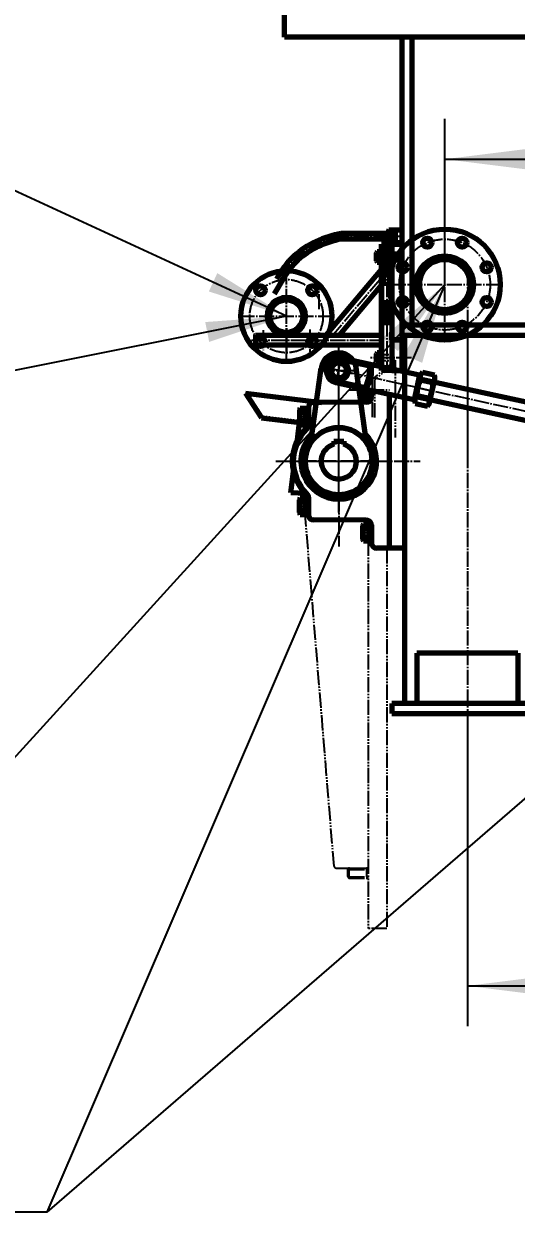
# Model space of a CAD drawing. Header units: millimetres. Extents: x -11880 to 11880, y -8400 to 8400.
# Drawn here: x 6102 to 7078, y 2611 to 4966 of the extents above; entities that cross this region are included whole.
import ezdxf

# ---------------------------------------------------------------- set-up
doc = ezdxf.new("R2010")
doc.units = ezdxf.units.MM
for name, pattern in [('EB_DASH', [6, 3, -3]), ('EB_DASHDOT', [39, 30, -3, 3, -3]), ('EB_DASHDOTDOT', [45, 30, -3, 3, -3, 3, -3])]:
    doc.linetypes.add(name, pattern=pattern)
for name, color, linetype, lineweight in [('CAXA0', 7, 'Continuous', 70), ('CAXA1', 1, 'EB_DASHDOT', 25), ('CAXA2', 6, 'EB_DASH', 25), ('CAXA3', 7, 'Continuous', 25), ('CAXA4', 3, 'Continuous', 25), ('CAXA5', 4, 'Continuous', 25)]:
    doc.layers.add(name, color=color, linetype=linetype, lineweight=lineweight)
doc.styles.add('标准', font='', dxfattribs={"width": 0.667})
doc.styles.get('标准').set_extended_font_data('SimSun')
doc.dimstyles.new('标准', dxfattribs={"dimscale": 40, "dimtxt": 7, "dimasz": 4, "dimexe": 2, "dimexo": 0, "dimtad": 1, "dimdec": 1, "dimzin": 12, "dimdsep": 46, "dimtxsty": '标准', "dimcen": 0, "dimdle": 6, "dimaunit": 1, "dimazin": 2, "dimtfac": 1, "dimtdec": 3, "dimtmove": 0, "dimatfit": 3, "dimfxl": 0, "dimtolj": 1, "dimtzin": 0, "dimarcsym": 0})

# ---------------------------------------------------------------- blocks, each defined once
blk = doc.blocks.new('CAXBLOCK24', base_point=(6824.8, 4544.9))
at = {"layer": 'CAXA0'}
for p, q in [((6824.8, 4554.6), (6824.8, 4535.2)), ((6825.7, 4557.9), (6837.3, 4557.9)), ((6837.3, 4551.4), (6825.7, 4551.4)), ((6838.2, 4554.6), (6838.2, 4535.2)), ((6837.3, 4538.4), (6825.7, 4538.4)), ((6825.7, 4531.9), (6837.3, 4531.9))]:
    blk.add_line(p, q, dxfattribs=at)
for centre, radius, start, end in [((6830.9, 4554.6), 6.09, 147.7965, 212.2035), ((6847.7, 4544.9), 22.9, 163.5739, 196.4261), ((6832.1, 4554.6), 6.09, 327.7965, 32.2035), ((6815.3, 4544.9), 22.9, 343.5739, 16.4261), ((6830.9, 4535.2), 6.09, 147.7965, 212.2035), ((6832.1, 4535.2), 6.09, 327.7965, 32.2035)]:
    blk.add_arc(centre, radius, start, end, dxfattribs=at)
at = {"layer": 'CAXA1', "linetype": 'EB_DASHDOT', "lineweight": 25}
blk.add_line((6823.2, 4544.9), (6839.8, 4544.9), dxfattribs=at)
blk = doc.blocks.new('CAXBLOCK26')
at = {"layer": 'CAXA0', "color": 0, "linetype": 'Continuous', "lineweight": 25}
for p, q in [((6811.2, 4313), (6808.7, 4315.5)), ((6809.1, 4310.9), (6808.7, 4311.2))]:
    blk.add_line(p, q, dxfattribs=at)
blk = doc.blocks.new('CAXBLOCK27')
at = {"layer": 'CAXA0', "color": 0, "linetype": 'Continuous', "lineweight": 25}
for p, q in [((6810.8, 4292.2), (6808.7, 4294.3)), ((6811.2, 4296), (6809.8, 4297.4))]:
    blk.add_line(p, q, dxfattribs=at)
blk = doc.blocks.new('CAXBLOCK28')
at = {"layer": 'CAXA0', "color": 0, "linetype": 'Continuous', "lineweight": 25}
for p, q in [((6814.2, 4407.6), (6811.2, 4410.6)), ((6814.2, 4403.3), (6811.2, 4406.3)), ((6815.5, 4410.5), (6812.5, 4413.5)), ((6819.7, 4410.5), (6816.7, 4413.5)), ((6821.2, 4413.3), (6821, 4413.5)), ((6824, 4410.5), (6821.2, 4413.3)), ((6828.2, 4410.5), (6825.2, 4413.5)), ((6831.2, 4407.5), (6828.2, 4410.5)), ((6831.2, 4403.3), (6828.2, 4406.3)), ((6831.2, 4411.8), (6829.5, 4413.5)), ((6814.2, 4399.1), (6811.2, 4402.1)), ((6814.2, 4394.8), (6811.2, 4397.8)), ((6811.3, 4393.5), (6811.2, 4393.6)), ((6814.2, 4386.3), (6811.2, 4389.3)), ((6814.2, 4382.1), (6811.2, 4385.1)), ((6814.2, 4377.9), (6811.2, 4380.9)), ((6814.2, 4390.6), (6811.3, 4393.5)), ((6831.2, 4399), (6828.2, 4402)), ((6831.2, 4394.8), (6828.2, 4397.8)), ((6831.2, 4390.6), (6828.2, 4393.5)), ((6831.2, 4386.3), (6828.2, 4389.3)), ((6831.2, 4382.1), (6828.2, 4385.1)), ((6831.2, 4377.8), (6828.2, 4380.8)), ((6814.3, 4373.5), (6811.2, 4376.6)), ((6818.5, 4373.5), (6815.5, 4376.5)), ((6821.2, 4375.1), (6819.8, 4376.5)), ((6822.8, 4373.5), (6821.2, 4375.1)), ((6827, 4373.5), (6824, 4376.5)), ((6831.2, 4373.6), (6828.2, 4376.6))]:
    blk.add_line(p, q, dxfattribs=at)
blk = doc.blocks.new('CAXBLOCK29', base_point=(6808.7, 4504.2))
at = {"layer": 'CAXA0'}
for p, q in [((6801.2, 4496.4), (6801.2, 4511.9)), ((6802, 4514.5), (6808.7, 4514.5)), ((6802, 4509.3), (6808.7, 4509.3)), ((6802, 4499), (6808.7, 4499)), ((6808.7, 4493.8), (6808.7, 4514.5)), ((6808.7, 4498.2), (6808.7, 4510.2)), ((6808.7, 4510.2), (6848.7, 4510.2)), ((6808.7, 4498.2), (6848.7, 4498.2)), ((6814, 4498.2), (6814, 4510.2)), ((6848.7, 4498.2), (6848.7, 4510.2)), ((6802, 4493.8), (6808.7, 4493.8))]:
    blk.add_line(p, q, dxfattribs=at)
for centre, radius, start, end in [((6806, 4511.9), 4.79, 147.1328, 212.8672), ((6819.2, 4504.2), 18, 163.2213, 196.7787), ((6806, 4496.4), 4.79, 147.1328, 212.8672)]:
    blk.add_arc(centre, radius, start, end, dxfattribs=at)
at = {"layer": 'CAXA1', "linetype": 'EB_DASHDOT', "lineweight": 25}
blk.add_line((6798.2, 4504.2), (6851.7, 4504.2), dxfattribs=at)
at = {"layer": 'CAXA3'}
for p, q in [((6808.7, 4510.2), (6814, 4509.3)), ((6808.7, 4498.2), (6814, 4499.1)), ((6814, 4509.3), (6848.7, 4509.3)), ((6814, 4499.1), (6848.7, 4499.1))]:
    blk.add_line(p, q, dxfattribs=at)
blk = doc.blocks.new('CAXBLOCK31')
at = {"layer": 'CAXA0', "color": 0, "linetype": 'Continuous', "lineweight": 25}
blk.add_line((6811.2, 4512.4), (6808.7, 4514.9), dxfattribs=at)
blk = doc.blocks.new('CAXBLOCK32')
at = {"layer": 'CAXA0', "color": 0, "linetype": 'Continuous', "lineweight": 25}
for p, q in [((6811.2, 4495.4), (6809.2, 4497.4)), ((6810.2, 4492.2), (6808.7, 4493.7))]:
    blk.add_line(p, q, dxfattribs=at)
blk = doc.blocks.new('CAXBLOCK30', base_point=(6808.7, 4504.2))
at = {"layer": 'CAXA0'}
for p, q in [((6811.2, 4516.2), (6808.7, 4516.2)), ((6808.7, 4516.2), (6808.7, 4492.2)), ((6811.2, 4510.9), (6808.7, 4510.9)), ((6808.7, 4497.4), (6811.2, 4497.4)), ((6811.2, 4492.2), (6811.2, 4516.2)), ((6808.7, 4492.2), (6811.2, 4492.2))]:
    blk.add_line(p, q, dxfattribs=at)
at = {"layer": 'CAXA1', "color": 1, "linetype": 'EB_DASHDOT', "lineweight": 25}
blk.add_line((6805.7, 4504.2), (6814.2, 4504.2), dxfattribs=at)
at = {"layer": 'CAXA5'}
for name in ['CAXBLOCK31', 'CAXBLOCK32']:
    blk.add_blockref(name, (0, 0), dxfattribs=at)
blk = doc.blocks.new('CAXBLOCK33')
at = {"layer": 'CAXA0', "color": 0, "linetype": 'Continuous', "lineweight": 25}
for p, q in [((6814.2, 4522.1), (6811.2, 4525.1)), ((6814.2, 4517.9), (6811.2, 4520.9)), ((6814.2, 4526.3), (6813.9, 4526.7)), ((6831.2, 4522.1), (6828.2, 4525.1)), ((6831.2, 4517.8), (6828.2, 4520.8)), ((6831.2, 4526.3), (6830.9, 4526.7)), ((6814.2, 4513.6), (6811.2, 4516.6)), ((6812.5, 4511.2), (6811.2, 4512.4)), ((6814.2, 4496.6), (6813.7, 4497.2)), ((6831.2, 4513.6), (6828.2, 4516.6)), ((6829.4, 4511.2), (6828.2, 4512.3)), ((6831.2, 4496.6), (6830.7, 4497.2)), ((6814.2, 4492.4), (6811.2, 4495.4)), ((6814.2, 4488.2), (6811.2, 4491.2)), ((6814.2, 4483.9), (6811.2, 4486.9)), ((6814.2, 4479.7), (6811.2, 4482.7)), ((6814.2, 4475.4), (6811.2, 4478.4)), ((6814.2, 4471.2), (6811.2, 4474.2)), ((6831.2, 4492.4), (6828.2, 4495.4)), ((6831.2, 4488.1), (6828.2, 4491.1)), ((6831.2, 4483.9), (6828.2, 4486.9)), ((6831.2, 4479.6), (6828.2, 4482.6)), ((6831.2, 4475.4), (6828.2, 4478.4)), ((6831.2, 4471.2), (6828.2, 4474.2)), ((6814.2, 4466.9), (6811.2, 4469.9)), ((6814.2, 4462.7), (6811.2, 4465.7)), ((6814.2, 4458.5), (6811.2, 4461.5)), ((6814.2, 4454.2), (6811.2, 4457.2)), ((6814.2, 4450), (6811.2, 4453)), ((6831.2, 4466.9), (6828.2, 4469.9)), ((6831.2, 4462.7), (6828.2, 4465.7)), ((6831.2, 4458.4), (6828.2, 4461.4)), ((6831.2, 4454.2), (6828.2, 4457.2)), ((6830.6, 4450.5), (6828.2, 4452.9)), ((6811.6, 4448.4), (6811.2, 4448.7))]:
    blk.add_line(p, q, dxfattribs=at)
blk = doc.blocks.new('CAXBLOCK25', base_point=(6811.2, 4349.2))
at = {"layer": 'CAXA0'}
for p, q in [((6811.2, 4279.2), (6811.2, 4529.2)), ((6811.2, 4529.2), (6831.2, 4529.2)), ((6831.2, 4529.2), (6831.2, 4279.2)), ((6831.2, 4529.2), (6851.2, 4529.2)), ((6851.2, 4529.2), (6851.2, 4279.2)), ((6701.2, 4349.2), (6811.2, 4479.2)), ((6727.4, 4349.2), (6811.2, 4448.2)), ((6811.2, 4373.5), (6811.2, 4413.5)), ((6811.2, 4413.5), (6831.2, 4413.5)), ((6814.2, 4376.5), (6814.2, 4410.5)), ((6814.2, 4410.5), (6828.2, 4410.5)), ((6828.2, 4410.5), (6828.2, 4376.5)), ((6831.2, 4413.5), (6831.2, 4373.5)), ((6831.2, 4373.5), (6811.2, 4373.5)), ((6828.2, 4376.5), (6814.2, 4376.5)), ((6561.2, 4349.2), (6561.2, 4329.2)), ((6561.2, 4349.2), (6811.2, 4349.2)), ((6831.2, 4355.1), (6831.2, 4339.9)), ((6831.2, 4339.9), (6831.2, 4355.1)), ((6846.4, 4339.9), (6831.2, 4339.9)), ((6846.4, 4339.9), (6831.2, 4339.9)), ((6831.2, 4339.9), (6846.4, 4339.9)), ((6846.4, 4339.9), (6831.2, 4339.9)), ((6831.2, 4339.9), (6846.4, 4339.9)), ((6846.4, 4339.9), (6836.2, 4339.9)), ((6811.2, 4329.2), (6561.2, 4329.2)), ((6831.2, 4279.2), (6811.2, 4279.2)), ((6831.2, 4279.2), (6851.2, 4279.2))]:
    blk.add_line(p, q, dxfattribs=at)
at = {"layer": 'CAXA0', "linetype": 'Continuous', "lineweight": 70}
for p, q in [((6811.2, 4526.7), (6811.2, 4281.7)), ((6814.2, 4529.2), (6814.2, 4510.2)), ((6828.2, 4529.2), (6828.2, 4510.2)), ((6828.2, 4526.7), (6828.2, 4510.2)), ((6828.2, 4526.7), (6828.2, 4510.2)), ((6814.2, 4511.2), (6811.2, 4511.2)), ((6814.2, 4497.2), (6811.2, 4497.2)), ((6814.2, 4498.2), (6814.2, 4448.4)), ((6831.2, 4511.2), (6828.2, 4511.2)), ((6828.2, 4498.2), (6828.2, 4450)), ((6828.2, 4498.2), (6828.2, 4450)), ((6828.2, 4498.2), (6828.2, 4450)), ((6831.2, 4497.2), (6828.2, 4497.2)), ((6831.2, 4339.9), (6831.2, 4355.1)), ((6801.2, 4296.4), (6801.2, 4311.9)), ((6802, 4314.5), (6808.7, 4314.5)), ((6802, 4309.3), (6808.7, 4309.3)), ((6811.2, 4316.2), (6808.7, 4316.2)), ((6808.7, 4316.2), (6808.7, 4292.2)), ((6808.7, 4293.8), (6808.7, 4314.5)), ((6811.2, 4310.9), (6808.7, 4310.9)), ((6808.7, 4298.2), (6808.7, 4310.2)), ((6811.2, 4292.2), (6811.2, 4316.2)), ((6802, 4299), (6808.7, 4299)), ((6802, 4293.8), (6808.7, 4293.8)), ((6808.7, 4297.4), (6811.2, 4297.4)), ((6808.7, 4292.2), (6811.2, 4292.2))]:
    blk.add_line(p, q, dxfattribs=at)
for centre, radius, start, end in [((6806, 4311.9), 4.79, 147.1328, 212.8672), ((6819.2, 4304.2), 18, 163.2213, 196.7787), ((6806, 4296.4), 4.79, 147.1328, 212.8672)]:
    blk.add_arc(centre, radius, start, end, dxfattribs=at)
at = {"layer": 'CAXA1', "linetype": 'EB_DASHDOT', "lineweight": 25}
for p, q in [((6821.2, 4532.2), (6821.2, 4276.2)), ((6808.2, 4504.2), (6834.2, 4504.2)), ((6712.4, 4346.9), (6813.2, 4466)), ((6821.2, 4370.5), (6821.2, 4416.5)), ((6821.2, 4373.5), (6821.2, 4413.5)), ((6834.2, 4393.5), (6808.2, 4393.5)), ((6831.2, 4393.5), (6811.2, 4393.5)), ((6576.2, 4359.2), (6576.2, 4319.2)), ((6668.7, 4360.5), (6668.7, 4315.7)), ((6553.4, 4339.2), (6814.2, 4339.2)), ((6834.2, 4304.2), (6808.2, 4304.2))]:
    blk.add_line(p, q, dxfattribs=at)
at = {"layer": 'CAXA1', "color": 1, "linetype": 'EB_DASHDOT', "lineweight": 25}
for p, q in [((6870.2, 4304.2), (6788.8, 4304.2)), ((6805.7, 4304.2), (6814.2, 4304.2))]:
    blk.add_line(p, q, dxfattribs=at)
at = {"layer": 'CAXA2', "linetype": 'EB_DASH', "lineweight": 25}
for p, q in [((6811.2, 4510.2), (6831.2, 4510.2)), ((6811.2, 4498.2), (6831.2, 4498.2)), ((6831.2, 4310.2), (6811.2, 4310.2)), ((6831.2, 4298.2), (6811.2, 4298.2))]:
    blk.add_line(p, q, dxfattribs=at)
at = {"layer": 'CAXA3', "linetype": 'Continuous', "lineweight": 25}
blk.add_open_spline([(6811.2, 4448.4), (6817.8, 4448.5), (6824.7, 4449.1), (6831.2, 4450.7)], degree=3, dxfattribs=at)
at = {"layer": 'CAXA0', "linetype": 'Continuous', "lineweight": 70}
for name in ['CAXBLOCK29', 'CAXBLOCK30']:
    blk.add_blockref(name, (6808.7, 4504.2), dxfattribs=at)
at = {"layer": 'CAXA5', "linetype": 'Continuous', "lineweight": 70}
for name in ['CAXBLOCK33', 'CAXBLOCK26', 'CAXBLOCK27']:
    blk.add_blockref(name, (0, 0), dxfattribs=at)
at = {"layer": 'CAXA5'}
blk.add_blockref('CAXBLOCK28', (0, 0), dxfattribs=at)
blk = doc.blocks.new('CAXBLOCK34', base_point=(6622.5, 4386.7))
at = {"layer": 'CAXA0'}
for centre, radius in [((6622.5, 4386.7), 90), ((6571.2, 4437.9), 9), ((6673.7, 4437.9), 9), ((6622.5, 4386.7), 37.5), ((6622.5, 4386.7), 32.5), ((6571.2, 4335.4), 9), ((6673.7, 4335.4), 9)]:
    blk.add_circle(centre, radius, dxfattribs=at)
at = {"layer": 'CAXA1', "linetype": 'EB_DASHDOT', "lineweight": 25}
for p, q in [((6622.5, 4293.7), (6622.5, 4479.7)), ((6529.5, 4386.7), (6715.5, 4386.7)), ((6622.5, 4362.8), (6622.5, 4314.4))]:
    blk.add_line(p, q, dxfattribs=at)
blk.add_circle((6622.5, 4386.7), 72.5, dxfattribs=at)
blk = doc.blocks.new('CAXBLOCK35', base_point=(6936.2, 4449.2))
at = {"layer": 'CAXA0', "linetype": 'Continuous', "lineweight": 70}
for centre, radius in [((6936.2, 4449.2), 110), ((6901.8, 4532.3), 9), ((6970.7, 4532.3), 9), ((6936.2, 4449.2), 57), ((6936.2, 4449.2), 50), ((6853.1, 4483.6), 9), ((7019.4, 4483.6), 9), ((6853.1, 4414.7), 9), ((7019.4, 4414.7), 9), ((6901.8, 4366), 9), ((6970.7, 4366), 9)]:
    blk.add_circle(centre, radius, dxfattribs=at)
at = {"layer": 'CAXA1', "linetype": 'EB_DASHDOT', "lineweight": 25}
for p, q in [((6936.2, 4336.2), (6936.2, 4562.2)), ((6823.2, 4449.2), (7049.2, 4449.2))]:
    blk.add_line(p, q, dxfattribs=at)
blk.add_circle((6936.2, 4449.2), 90, dxfattribs=at)
blk = doc.blocks.new('*D42')
at = {"layer": 'CAXA4', "linetype": 'Continuous', "lineweight": 25}
blk.add_hatch(color=0, dxfattribs=at).paths.add_polyline_path([(6622.5, 4386.7), (6485.6, 4471.9), (6468.8, 4435.5)], flags=0)
at = {"layer": 'CAXA4', "color": 0, "linetype": 'Continuous', "lineweight": 25}
for p, q in [((5772.6, 4778.9), (4540.9, 4778.9)), ((6622.5, 4386.7), (5772.6, 4778.9))]:
    blk.add_line(p, q, dxfattribs=at)
at = {"layer": 'CAXA4', "color": 0, "linetype": 'Continuous', "lineweight": 25, "insert": (4554.9, 5187.5), "char_height": 280, "attachment_point": 1, "style": '标准'}
blk.add_mtext('\\fSimSun|b0|i0|p34;压榨法兰', dxfattribs=at)
blk = doc.blocks.new('CAXBLOCK37', base_point=(8248.9, 4430.7))
at = {"layer": 'CAXA0', "linetype": 'Continuous', "lineweight": 25}
blk.add_hatch(color=0, dxfattribs=at).paths.add_polyline_path([(8248.9, 4430.7), (8114.9, 4341.1), (8141.1, 4310.8)], flags=0)
at = {"layer": 'CAXA0', "color": 0, "linetype": 'Continuous', "lineweight": 25}
blk.add_line((8248.9, 4430.7), (6147.7, 2611.4), dxfattribs=at)
blk = doc.blocks.new('*D46')
at = {"layer": 'CAXA4', "linetype": 'Continuous', "lineweight": 25}
for points in [[(9749.4, 6349.2), (9729.4, 6189.2), (9769.4, 6189.2)], [(9749.4, 4349.2), (9729.4, 4509.2), (9769.4, 4509.2)]]:
    blk.add_hatch(color=0, dxfattribs=at).paths.add_polyline_path(points, flags=0)
at = {"layer": 'CAXA4', "color": 0, "linetype": 'Continuous', "lineweight": 25}
for p, q in [((6851.2, 6349.2), (9829.4, 6349.2)), ((9749.4, 6349.2), (9749.4, 4349.2)), ((6851.2, 4349.2), (9829.4, 4349.2))]:
    blk.add_line(p, q, dxfattribs=at)
at = {"layer": 'CAXA4', "color": 0, "linetype": 'Continuous', "lineweight": 25, "insert": (9340.8, 5051.3), "char_height": 280, "attachment_point": 1, "rotation": 90, "style": '标准'}
blk.add_mtext('\\fSimSun|b0|i0|p34;2000', dxfattribs=at)
blk = doc.blocks.new('*D48')
at = {"layer": 'CAXA4', "linetype": 'Continuous', "lineweight": 25}
blk.add_hatch(color=0, dxfattribs=at).paths.add_polyline_path([(6622.5, 4386.7), (6461.7, 4374.9), (6469.5, 4335.7)], flags=0)
at = {"layer": 'CAXA4', "color": 0, "linetype": 'Continuous', "lineweight": 25}
for p, q in [((6622.5, 4386.7), (5670.3, 4196.2)), ((5670.3, 4196.2), (5511.4, 4196.2))]:
    blk.add_line(p, q, dxfattribs=at)
at = {"layer": 'CAXA4', "color": 0, "linetype": 'Continuous', "lineweight": 25, "insert": (5525.4, 4604.8), "char_height": 280, "attachment_point": 1, "style": '标准'}
blk.add_mtext('\\fSimSun|b0|i0|p34;d', dxfattribs=at)
blk = doc.blocks.new('CAXBLOCK218', base_point=(6661.2, 4188))
at = {"layer": 'CAXA0', "linetype": 'Continuous', "lineweight": 70}
for p, q in [((6648.7, 4200.4), (6648.7, 4175.7)), ((6649.9, 4204.5), (6661.2, 4204.5)), ((6649.9, 4196.3), (6661.2, 4196.3)), ((6661.2, 4204.5), (6661.2, 4171.5)), ((6661.2, 4198), (6661.2, 4178)), ((6649.9, 4179.8), (6661.2, 4179.8)), ((6649.9, 4171.5), (6661.2, 4171.5))]:
    blk.add_line(p, q, dxfattribs=at)
for centre, radius, start, end in [((6656.7, 4200.4), 7.93, 148.7194, 211.2806), ((6678.7, 4188), 30, 164.0628, 195.9372), ((6656.7, 4175.7), 7.93, 148.7194, 211.2806)]:
    blk.add_arc(centre, radius, start, end, dxfattribs=at)
at = {"layer": 'CAXA1', "linetype": 'EB_DASHDOT', "lineweight": 25}
blk.add_line((6646.9, 4188), (6664.2, 4188), dxfattribs=at)
blk = doc.blocks.new('CAXBLOCK219', base_point=(6666.2, 4188))
at = {"layer": 'CAXA0'}
for p, q in [((6661.2, 4172.9), (6661.2, 4203.1)), ((6666.2, 4203.1), (6661.2, 4203.1)), ((6666.2, 4172.9), (6666.2, 4203.1)), ((6665.6, 4189.1), (6661.2, 4188)), ((6666.2, 4186.7), (6661.2, 4185.4)), ((6666.2, 4172.9), (6661.2, 4172.9)), ((6666.2, 4189.3), (6665.6, 4189.1))]:
    blk.add_line(p, q, dxfattribs=at)
at = {"layer": 'CAXA1', "linetype": 'EB_DASHDOT', "lineweight": 25}
blk.add_line((6669.2, 4188), (6658.2, 4188), dxfattribs=at)
blk = doc.blocks.new('CAXBLOCK220', base_point=(6661.2, 4010.3))
at = {"layer": 'CAXA0', "linetype": 'Continuous', "lineweight": 70}
for p, q in [((6649.9, 4026.8), (6661.2, 4026.8)), ((6661.2, 3993.8), (6661.2, 4026.8)), ((6648.7, 3997.9), (6648.7, 4022.6)), ((6649.9, 4018.5), (6661.2, 4018.5)), ((6661.2, 4000.3), (6661.2, 4020.3)), ((6649.9, 4002.1), (6661.2, 4002.1)), ((6649.9, 3993.8), (6661.2, 3993.8))]:
    blk.add_line(p, q, dxfattribs=at)
for centre, radius, start, end in [((6656.7, 4022.6), 7.93, 148.7194, 211.2806), ((6678.7, 4010.3), 30, 164.0628, 195.9372), ((6656.7, 3997.9), 7.93, 148.7194, 211.2806)]:
    blk.add_arc(centre, radius, start, end, dxfattribs=at)
at = {"layer": 'CAXA1', "linetype": 'EB_DASHDOT', "lineweight": 25}
blk.add_line((6646.9, 4010.3), (6664.2, 4010.3), dxfattribs=at)
blk = doc.blocks.new('CAXBLOCK221', base_point=(6666.2, 4010.3))
at = {"layer": 'CAXA0'}
for p, q in [((6661.2, 4025.4), (6661.2, 3995.2)), ((6666.2, 4025.4), (6661.2, 4025.4)), ((6666.2, 4011.6), (6661.2, 4012.9)), ((6665.6, 4009.2), (6661.2, 4010.3)), ((6666.2, 4009), (6665.6, 4009.2)), ((6666.2, 4025.4), (6666.2, 3995.2)), ((6666.2, 3995.2), (6661.2, 3995.2))]:
    blk.add_line(p, q, dxfattribs=at)
at = {"layer": 'CAXA1', "linetype": 'EB_DASHDOT', "lineweight": 25}
blk.add_line((6669.2, 4010.3), (6658.2, 4010.3), dxfattribs=at)
blk = doc.blocks.new('CAXBLOCK232', base_point=(6786.2, 3958))
at = {"layer": 'CAXA0', "linetype": 'Continuous', "lineweight": 70}
for p, q in [((6773.7, 3945.6), (6773.7, 3970.3)), ((6774.9, 3974.4), (6786.2, 3974.4)), ((6774.9, 3966.2), (6786.2, 3966.2)), ((6786.2, 3941.5), (6786.2, 3974.4)), ((6786.2, 3948), (6786.2, 3968)), ((6774.9, 3949.7), (6786.2, 3949.7)), ((6774.9, 3941.5), (6786.2, 3941.5))]:
    blk.add_line(p, q, dxfattribs=at)
for centre, radius, start, end in [((6781.7, 3970.3), 7.93, 148.7194, 211.2806), ((6803.7, 3958), 30, 164.0628, 195.9372), ((6781.7, 3945.6), 7.93, 148.7194, 211.2806)]:
    blk.add_arc(centre, radius, start, end, dxfattribs=at)
at = {"layer": 'CAXA1', "linetype": 'EB_DASHDOT', "lineweight": 25}
blk.add_line((6771.9, 3958), (6789.2, 3958), dxfattribs=at)
blk = doc.blocks.new('CAXBLOCK233', base_point=(6791.2, 3958))
at = {"layer": 'CAXA0'}
for p, q in [((6786.2, 3973.1), (6786.2, 3942.9)), ((6791.2, 3973.1), (6786.2, 3973.1)), ((6791.2, 3959.3), (6786.2, 3960.6)), ((6790.6, 3956.8), (6786.2, 3958)), ((6791.2, 3956.7), (6790.6, 3956.8)), ((6791.2, 3973.1), (6791.2, 3942.9)), ((6791.2, 3942.9), (6786.2, 3942.9))]:
    blk.add_line(p, q, dxfattribs=at)
at = {"layer": 'CAXA1', "linetype": 'EB_DASHDOT', "lineweight": 25}
blk.add_line((6794.2, 3958), (6783.2, 3958), dxfattribs=at)
blk = doc.blocks.new('CAXBLOCK234', base_point=(6882.6, 4245.1))
at = {"layer": 'CAXA0'}
for p, q in [((6877.3, 4221.9), (6887.8, 4268.3)), ((6891.9, 4275.5), (6915.9, 4270.1)), ((6906, 4215.4), (6916.5, 4261.8)), ((6912.4, 4254.6), (6888.4, 4260)), ((6905.4, 4223.6), (6881.4, 4229.1)), ((6877.9, 4213.6), (6901.9, 4208.2))]:
    blk.add_line(p, q, dxfattribs=at)
for centre, radius, start, end in [((6901.9, 4265.1), 14.4, 133.7806, 200.7175), ((6902.5, 4265), 14.4, 313.7806, 20.7175), ((6935.2, 4233.2), 54, 150.1502, 184.3479), ((6858.6, 4250.5), 54, 330.1502, 4.3479), ((6891.3, 4218.7), 14.4, 133.7806, 200.7175), ((6891.9, 4218.5), 14.4, 313.7806, 20.7175)]:
    blk.add_arc(centre, radius, start, end, dxfattribs=at)
at = {"layer": 'CAXA1', "linetype": 'EB_DASHDOT', "lineweight": 25}
blk.add_line((6880.2, 4245.6), (6914.2, 4237.9), dxfattribs=at)
blk = doc.blocks.new('CAXBLOCK235', base_point=(6726.2, 4099.2))
at = {"layer": 'CAXA0'}
for p, q in [((6671.2, 4136.5), (6691.6, 4283.9)), ((6781.2, 4136.5), (6760.9, 4283.9)), ((6716.2, 4139.1), (6736.2, 4139.1)), ((6716.2, 4139.1), (6716.2, 4132.7)), ((6736.2, 4139.1), (6736.2, 4132.7))]:
    blk.add_line(p, q, dxfattribs=at)
for centre, radius in [((6726.2, 4279.2), 15), ((6726.2, 4099.2), 66.5)]:
    blk.add_circle(centre, radius, dxfattribs=at)
for centre, radius, start, end in [((6726.2, 4279.2), 35, 0, 180), ((6726.2, 4099.2), 66.5, 34.2013, 145.7987), ((6726.2, 4099.2), 66.5, 145.7987, 34.2013), ((6726.2, 4099.2), 35, 106.6015, 286.6015), ((6726.2, 4099.2), 35, 286.6015, 73.3985)]:
    blk.add_arc(centre, radius, start, end, dxfattribs=at)
at = {"layer": 'CAXA1', "linetype": 'EB_DASHDOT', "lineweight": 25}
for p, q in [((6726.2, 4009.7), (6726.2, 4331.9)), ((6726.2, 3997.6), (6726.2, 4331.2)), ((6688.2, 4279.2), (6764.2, 4279.2)), ((6726.2, 4029.7), (6726.2, 4168.7)), ((6656.7, 4099.2), (6795.7, 4099.2))]:
    blk.add_line(p, q, dxfattribs=at)
blk = doc.blocks.new('CAXBLOCK236', base_point=(6726.2, 4279.2))
at = {"layer": 'CAXA0', "color": 178}
for p, q in [((6719.2, 4303.1), (6757.6, 4294.8)), ((6752.6, 4299), (6731.1, 4303.7)), ((6709.8, 4260.3), (6765.9, 4248.1)), ((6766.3, 4244.8), (6720.9, 4254.7))]:
    blk.add_line(p, q, dxfattribs=at)
at = {"layer": 'CAXA0'}
for p, q in [((6885.9, 4269.9), (6755.5, 4298.4)), ((6757.6, 4294.8), (6787.8, 4288.2)), ((6885.9, 4269.9), (6875.3, 4221.1)), ((6877.7, 4222.6), (6887.5, 4267.6)), ((6885.9, 4269.9), (6887.5, 4267.6)), ((6765.9, 4248.1), (6778.5, 4245.3)), ((6875.3, 4221.1), (6766.3, 4244.8)), ((6877.7, 4222.6), (6875.3, 4221.1))]:
    blk.add_line(p, q, dxfattribs=at)
at = {"layer": 'CAXA0', "color": 178}
blk.add_arc((6726.2, 4279.2), 25, 77.7063, 257.7063, dxfattribs=at)
at = {"layer": 'CAXA0'}
for centre, radius, start, end in [((6691.9, 4286.6), 96, 332.6083, 2.8044), ((6723.3, 4279.8), 68, 326.1357, 9.2769)]:
    blk.add_arc(centre, radius, start, end, dxfattribs=at)
blk = doc.blocks.new('CAXBLOCK237', base_point=(6981.2, 3599.2))
at = {"layer": 'CAXA0', "color": 3, "linetype": 'EB_DASHDOTDOT', "lineweight": 25}
blk.add_line((6856.2, 4349.2), (6856.2, 3619.2), dxfattribs=at)
at = {"layer": 'CAXA0', "linetype": 'Continuous', "lineweight": 70}
for p, q in [((6856.2, 4349.2), (6856.2, 3619.2)), ((7106.2, 4349.2), (7106.2, 3619.2)), ((7106.2, 4349.2), (7106.2, 3619.2)), ((6881.2, 3719.2), (6881.2, 3619.2)), ((7081.2, 3719.2), (6881.2, 3719.2)), ((7081.2, 3719.2), (6881.2, 3719.2)), ((6881.2, 3719.2), (6881.2, 3619.2)), ((7081.2, 3719.2), (7081.2, 3619.2)), ((7081.2, 3719.2), (7081.2, 3619.2)), ((7131.2, 3619.2), (6831.2, 3619.2)), ((6831.2, 3619.2), (6831.2, 3599.2)), ((7131.2, 3619.2), (6831.2, 3619.2)), ((6831.2, 3619.2), (6831.2, 3599.2)), ((7131.2, 3599.2), (7131.2, 3619.2)), ((7131.2, 3599.2), (7131.2, 3619.2)), ((6831.2, 3599.2), (7131.2, 3599.2)), ((6831.2, 3599.2), (7131.2, 3599.2))]:
    blk.add_line(p, q, dxfattribs=at)
at = {"layer": 'CAXA0'}
blk.add_line((6856.2, 4349.2), (7106.2, 4349.2), dxfattribs=at)
at = {"layer": 'CAXA1', "linetype": 'EB_DASHDOT', "lineweight": 25}
blk.add_line((6981.2, 4349.2), (6981.2, 3599.2), dxfattribs=at)
blk = doc.blocks.new('*D283')
at = {"layer": 'CAXA4', "linetype": 'Continuous', "lineweight": 25}
for points in [[(6981.2, 3059.8), (7141.2, 3039.8), (7141.2, 3079.8)], [(8221.2, 3059.8), (8061.2, 3039.8), (8061.2, 3079.8)]]:
    blk.add_hatch(color=0, dxfattribs=at).paths.add_polyline_path(points, flags=0)
at = {"layer": 'CAXA4', "color": 0, "linetype": 'Continuous', "lineweight": 25}
for p, q in [((6981.2, 3599.2), (6981.2, 2979.8)), ((8221.2, 3599.2), (8221.2, 2979.8)), ((6981.2, 3059.8), (8221.2, 3059.8))]:
    blk.add_line(p, q, dxfattribs=at)
at = {"layer": 'CAXA4', "color": 0, "linetype": 'Continuous', "lineweight": 25, "insert": (7303.4, 3468.4), "char_height": 280, "attachment_point": 1, "style": '标准'}
blk.add_mtext('\\fSimSun|b0|i0|p34;1240', dxfattribs=at)
blk = doc.blocks.new('*D319')
at = {"layer": 'CAXA4', "linetype": 'Continuous', "lineweight": 25}
blk.add_hatch(color=0, dxfattribs=at).paths.add_polyline_path([(6936.2, 4449.2), (6813.8, 4344.2), (6843.4, 4317.3)], flags=0)
at = {"layer": 'CAXA4', "color": 0, "linetype": 'Continuous', "lineweight": 25}
for p, q in [((6936.2, 4449.2), (5937, 3350.6)), ((5937, 3350.6), (5546.7, 3350.6))]:
    blk.add_line(p, q, dxfattribs=at)
at = {"layer": 'CAXA4', "color": 0, "linetype": 'Continuous', "lineweight": 25, "insert": (5560.7, 3759.2), "char_height": 280, "attachment_point": 1, "style": '标准'}
blk.add_mtext('\\fSimSun|b0|i0|p34;a1', dxfattribs=at)
blk = doc.blocks.new('*D321')
at = {"layer": 'CAXA4', "linetype": 'Continuous', "lineweight": 25}
blk.add_hatch(color=0, dxfattribs=at).paths.add_polyline_path([(6936.2, 4449.2), (6854.8, 4310), (6891.5, 4294.2)], flags=0)
at = {"layer": 'CAXA4', "color": 0, "linetype": 'Continuous', "lineweight": 25}
for p, q in [((6936.2, 4449.2), (6147.7, 2611.4)), ((6147.7, 2611.4), (4962.7, 2611.4))]:
    blk.add_line(p, q, dxfattribs=at)
at = {"layer": 'CAXA4', "color": 0, "linetype": 'Continuous', "lineweight": 25, "insert": (4976.7, 3020), "char_height": 280, "attachment_point": 1, "style": '标准'}
blk.add_mtext('\\fSimSun|b0|i0|p34;暗流法兰', dxfattribs=at)
blk = doc.blocks.new('*D361')
at = {"layer": 'CAXA4', "linetype": 'Continuous', "lineweight": 25}
for points in [[(6936.2, 4697.6), (7096.2, 4677.6), (7096.2, 4717.6)], [(8266.2, 4697.6), (8106.2, 4677.6), (8106.2, 4717.6)]]:
    blk.add_hatch(color=0, dxfattribs=at).paths.add_polyline_path(points, flags=0)
at = {"layer": 'CAXA4', "color": 0, "linetype": 'Continuous', "lineweight": 25}
for p, q in [((6936.2, 4449.2), (6936.2, 4777.6)), ((8266.2, 4449.2), (8266.2, 4777.6)), ((6936.2, 4697.6), (8266.2, 4697.6))]:
    blk.add_line(p, q, dxfattribs=at)
at = {"layer": 'CAXA4', "color": 0, "linetype": 'Continuous', "lineweight": 25, "insert": (7303.4, 5106.2), "char_height": 280, "attachment_point": 1, "style": '标准'}
blk.add_mtext('\\fSimSun|b0|i0|p34;1330', dxfattribs=at)

msp = doc.modelspace()

# ---------------------------------------------------------------- linework, layer by layer
at = {"layer": 'CAXA0'}
for p, q in [((6618.73, 4939.15), (6618.73, 4999.15)), ((8583.73, 4939.15), (6618.73, 4939.15)), ((6851.23, 4939.15), (6851.23, 4349.15)), ((6871.23, 4939.15), (6871.23, 4369.15)), ((6851.23, 4369.15), (8351.23, 4369.15)), ((6851.23, 4349.15), (8351.23, 4349.15)), ((6851.23, 4349.15), (8351.23, 4349.15))]:
    msp.add_line(p, q, dxfattribs=at)
at = {"layer": 'CAXA0', "linetype": 'Continuous', "lineweight": 70}
for p, q in [((6824.77, 4550.4), (6731.14, 4550.4)), ((6826.23, 4555.9), (6826.23, 4533.9)), ((6838.23, 4557.4), (6851.23, 4557.4)), ((6838.23, 4557.4), (6838.23, 4535.4)), ((6824.77, 4539.4), (6731.14, 4539.4)), ((6826.23, 4533.9), (6836.23, 4533.9)), ((6836.23, 4535.4), (6838.23, 4535.4)), ((6836.23, 4533.9), (6836.23, 4535.4)), ((6838.23, 4532.4), (6838.23, 4535.4)), ((6838.23, 4532.4), (6851.23, 4532.4)), ((6616.53, 4461.73), (6597.98, 4430.63))]:
    msp.add_line(p, q, dxfattribs=at)
at = {"layer": 'CAXA0', "color": 7}
for p, q in [((6755.49, 4298.36), (6752.65, 4298.98)), ((6886.4, 4262.67), (8133.05, 3991)), ((6786.23, 4225.25), (6786.23, 4240.49)), ((6786.63, 4240.41), (6786.23, 4240.3)), ((6791.23, 4239.05), (6786.23, 4237.71)), ((6541.29, 4234.2), (6573.29, 4184.93)), ((6541.29, 4234.2), (6692.99, 4215.57)), ((6791.23, 4225.25), (6786.23, 4225.25)), ((6826.23, 4231.77), (6826.23, 3926.65)), ((6878.73, 4227.5), (8125.38, 3955.83)), ((6644.2, 4140.79), (6648.49, 4175.73)), ((6631.38, 4036.41), (6636.56, 4078.6)), ((6660.04, 4035.26), (6631.38, 4036.41)), ((6856.23, 3926.65), (6801.23, 3926.65)), ((6856.23, 3926.65), (6826.23, 3926.65))]:
    msp.add_line(p, q, dxfattribs=at)
at = {"layer": 'CAXA0', "color": 6, "linetype": 'EB_DASHDOTDOT', "lineweight": 25}
for p, q in [((6837.73, 4299.17), (6792.73, 4261.41)), ((6837.73, 4293.95), (6796.73, 4259.55)), ((6837.73, 4299.17), (6837.73, 4146.34)), ((6792.73, 4261.41), (6792.73, 4185.4)), ((6796.73, 4259.55), (6796.73, 4185.89)), ((6716.98, 3296.86), (6659.7, 3993.82)), ((6784.35, 3941.49), (6784.35, 3173.18)), ((6821.32, 3926.65), (6821.32, 3173.18)), ((6720.97, 3293.18), (6784.38, 3293.18)), ((6744.38, 3276.18), (6744.38, 3290.18)), ((6746.88, 3276.18), (6746.88, 3290.18)), ((6747.38, 3293.18), (6784.38, 3293.18)), ((6747.38, 3290.68), (6781.38, 3290.68)), ((6747.38, 3275.68), (6781.38, 3275.68)), ((6747.38, 3273.18), (6781.38, 3273.18)), ((6781.88, 3276.18), (6781.88, 3290.18)), ((6821.32, 3173.18), (6784.35, 3173.18))]:
    msp.add_line(p, q, dxfattribs=at)
at = {"layer": 'CAXA0', "color": 7, "linetype": 'Continuous', "lineweight": 70}
for p, q in [((6773.73, 4243.22), (6773.73, 4227.99)), ((6786.23, 4240.49), (6786.23, 4223.87)), ((6786.23, 4240.49), (6786.23, 4230.35)), ((6791.23, 4226.47), (6791.23, 4239.4)), ((6791.23, 4232.94), (6791.23, 4239.4)), ((6781.3, 4216.14), (6676.17, 4215.46)), ((6774.89, 4232.11), (6786.23, 4232.11)), ((6774.89, 4223.87), (6786.23, 4223.87)), ((6666.23, 4205.46), (6666.23, 4170.57)), ((6573.29, 4184.93), (6648.73, 4175.67)), ((6666.23, 4027.74), (6666.23, 3992.84)), ((6666.23, 3992.84), (6666.23, 4027.74)), ((6666.23, 3988.44), (6666.23, 4021.39)), ((6666.23, 3994.91), (6666.23, 4014.91)), ((6781.3, 3982.17), (6676.17, 3982.84)), ((6791.23, 3972.17), (6791.23, 3936.65)), ((6791.23, 3935.77), (6791.23, 3968.72)), ((6791.23, 3942.25), (6791.23, 3962.25))]:
    msp.add_line(p, q, dxfattribs=at)
at = {"layer": 'CAXA0', "color": 7}
for radius in [19, 15]:
    msp.add_circle((6726.23, 4279.15), radius, dxfattribs=at)
at = {"layer": 'CAXA0', "color": 7, "linetype": 'Continuous', "lineweight": 70}
for centre, radius, start, end in [((6803.73, 4240.35), 30, 174.56717, 195.93719), ((6676.23, 4205.46), 10, 90.36748, 180), ((6781.67, 4227.99), 7.93, 148.71936, 211.28064), ((6781.23, 4226.14), 10, 270.36748, 360), ((6656.23, 4170.57), 10, 314.427, 0), ((6726.23, 4099.15), 90, 134.427, 225.573), ((6726.23, 4099.15), 75, 134.76036, 45.23964), ((6656.23, 4027.74), 10, 0, 45.57298), ((6676.23, 3992.84), 10, 180, 269.63252), ((6781.23, 3972.17), 10, 0, 89.63252)]:
    msp.add_arc(centre, radius, start, end, dxfattribs=at)
at = {"layer": 'CAXA0', "color": 7}
for centre, radius, start, end in [((6726.23, 4099.15), 92, 130.84232, 229.15768), ((6726.23, 4099.15), 66.5, 145.79866, 34.20134), ((6726.23, 4099.15), 67, 270, 270.00921), ((6726.23, 4099.15), 92, 270, 270.00671), ((6801.23, 3936.65), 10, 180, 270)]:
    msp.add_arc(centre, radius, start, end, dxfattribs=at)
at = {"layer": 'CAXA0', "color": 6, "linetype": 'EB_DASHDOTDOT', "lineweight": 25}
for centre, radius, start, end in [((6720.97, 3297.18), 4, 184.69882, 270.0002), ((6747.38, 3290.18), 3, 90.0004, 180.0004), ((6747.38, 3276.18), 3, 180, 270), ((6747.38, 3290.18), 0.5, 90.0004, 180.0004), ((6747.38, 3276.18), 0.5, 180, 270), ((6781.38, 3290.18), 3, 0, 90), ((6781.38, 3290.18), 0.5, 0, 90), ((6781.38, 3276.18), 3, 270.0004, 0.0004), ((6781.38, 3276.18), 0.5, 270.0004, 0.0004)]:
    msp.add_arc(centre, radius, start, end, dxfattribs=at)
at = {"layer": 'CAXA0', "linetype": 'Continuous', "lineweight": 70}
for points, knots in [([(6731.14, 4550.4), (6697.12, 4544.16), (6644.19, 4520.89), (6611.94, 4476.76), (6602.77, 4459.77)], [0, 0, 0, 0, 104.8291471, 162.8947716, 162.8947716, 162.8947716, 162.8947716]), ([(6731.14, 4539.4), (6699.79, 4533.33), (6653.6, 4512.64), (6624.38, 4474.89), (6616.53, 4461.73)], [0, 0, 0, 0, 96.7652203, 142.8694, 142.8694, 142.8694, 142.8694])]:
    msp.add_open_spline(points, degree=3, knots=knots, dxfattribs=at)
at = {"layer": 'CAXA1'}
msp.add_line((6824.77, 4544.9), (6730.3, 4544.9), dxfattribs=at)
at = {"layer": 'CAXA1', "color": 1, "linetype": 'EB_DASHDOT', "lineweight": 25}
for p, q in [((6817.89, 4544.9), (6838.59, 4544.9)), ((6820.57, 4544.9), (6857.58, 4544.9)), ((6687.23, 4400.2), (6687.23, 4434.77))]:
    msp.add_line(p, q, dxfattribs=at)
at = {"layer": 'CAXA1', "linetype": 'EB_DASHDOT', "lineweight": 25}
for p, q in [((6981.23, 4477.15), (6981.23, 4086.15)), ((6722.07, 4260.04), (6730.19, 4297.3)), ((6698.39, 4285.22), (6753.1, 4273.3)), ((6888.43, 4243.81), (6698.88, 4285.12)), ((6888.43, 4243.81), (6698.88, 4285.12)), ((6708.16, 4283.09), (6743.33, 4275.43)), ((6747.36, 4240.35), (6826.84, 4240.35)), ((6771.89, 4240.35), (6789.23, 4240.35)), ((6794.23, 4240.35), (6783.23, 4240.35)), ((6879.63, 4245.72), (8288.48, 3938.71)), ((6726.23, 4021.15), (6726.23, 4235.85)), ((6601.7, 4099.15), (6887.81, 4099.15)), ((6726.23, 4029.71), (6726.23, 3930.08))]:
    msp.add_line(p, q, dxfattribs=at)
at = {"layer": 'CAXA1', "color": 3, "linetype": 'EB_DASHDOT', "lineweight": 25}
for p, q in [((6726.23, 4099.15), (6726.23, 4236.76)), ((6799.23, 4099.15), (6653.23, 4099.15))]:
    msp.add_line(p, q, dxfattribs=at)
at = {"layer": 'CAXA1', "color": 230, "linetype": 'EB_DASHDOT', "lineweight": 25}
msp.add_line((6726.23, 4017.71), (6726.23, 4163.71), dxfattribs=at)
at = {"layer": 'CAXA1'}
msp.add_open_spline([(6730.3, 4544.9), (6698.04, 4537.91), (6649.14, 4516.87), (6618.21, 4476.13), (6609.69, 4461.03)], degree=3, knots=[0, 0, 0, 0, 100.2183756, 151.7339867, 151.7339867, 151.7339867, 151.7339867], dxfattribs=at)
at = {"layer": 'CAXA2', "color": 7, "linetype": 'EB_DASH', "lineweight": 25}
for p, q in [((6546.48, 4233.56), (6575.63, 4188.68)), ((6575.63, 4188.68), (6648.73, 4179.7))]:
    msp.add_line(p, q, dxfattribs=at)
at = {"layer": 'CAXA3', "linetype": 'Continuous', "lineweight": 25}
msp.add_line((6836.23, 4535.4), (6826.23, 4535.4), dxfattribs=at)

# ---------------------------------------------------------------- block references
at = {"layer": 'CAXA0', "linetype": 'Continuous', "lineweight": 70}
for name, p in [('CAXBLOCK35', (6936.23, 4449.15)), ('CAXBLOCK24', (6824.77, 4544.9)), ('CAXBLOCK37', (8248.94, 4430.7))]:
    msp.add_blockref(name, p, dxfattribs=at)
at = {"layer": 'CAXA0'}
for name, p in [('CAXBLOCK25', (6811.23, 4349.15)), ('CAXBLOCK34', (6622.47, 4386.65)), ('CAXBLOCK237', (6981.23, 3599.15))]:
    msp.add_blockref(name, p, dxfattribs=at)
at = {"layer": 'CAXA0', "color": 7}
for name, p in [('CAXBLOCK235', (6726.23, 4099.15)), ('CAXBLOCK236', (6726.23, 4279.15)), ('CAXBLOCK234', (6882.56, 4245.09)), ('CAXBLOCK218', (6661.23, 4188.02)), ('CAXBLOCK219', (6666.23, 4188.02)), ('CAXBLOCK220', (6661.23, 4010.29)), ('CAXBLOCK221', (6666.23, 4010.29)), ('CAXBLOCK232', (6786.23, 3957.96)), ('CAXBLOCK233', (6791.23, 3957.96))]:
    msp.add_blockref(name, p, dxfattribs=at)
at = {"layer": 'CAXA4', "linetype": 'Continuous', "lineweight": 70}
for name in ['*D42', '*D48', '*D321', '*D319']:
    msp.add_blockref(name, (0, 0), dxfattribs=at)

# ---------------------------------------------------------------- dimensions: what is measured, and where the dimension line sits
dim = msp.add_linear_dim(base=(9749.38, 5349.15), p1=(6851.23, 6349.15), p2=(6851.23, 4349.15), angle=270, text='\\fSimSun;2000', dimstyle='标准', dxfattribs=at)
dim.commit()
dim.dimension.update_dxf_attribs({"geometry": '*D46', "text_midpoint": (9532.58, 5349.15)})
for base, p1, p2, text, picture, middle in [((7601.23, 4697.61), (6936.23, 4449.15), (8266.23, 4449.15), '\\fSimSun;1330', '*D361', (7601.23, 4914.41)), ((7601.23, 3059.78), (6981.23, 3599.15), (8221.23, 3599.15), '\\fSimSun;1240', '*D283', (7601.23, 3276.58))]:
    dim = msp.add_linear_dim(base=base, p1=p1, p2=p2, text=text, dimstyle='标准', dxfattribs=at)
    dim.commit()
    dim.dimension.update_dxf_attribs({"geometry": picture, "text_midpoint": middle})

doc.saveas('drawing.dxf')
